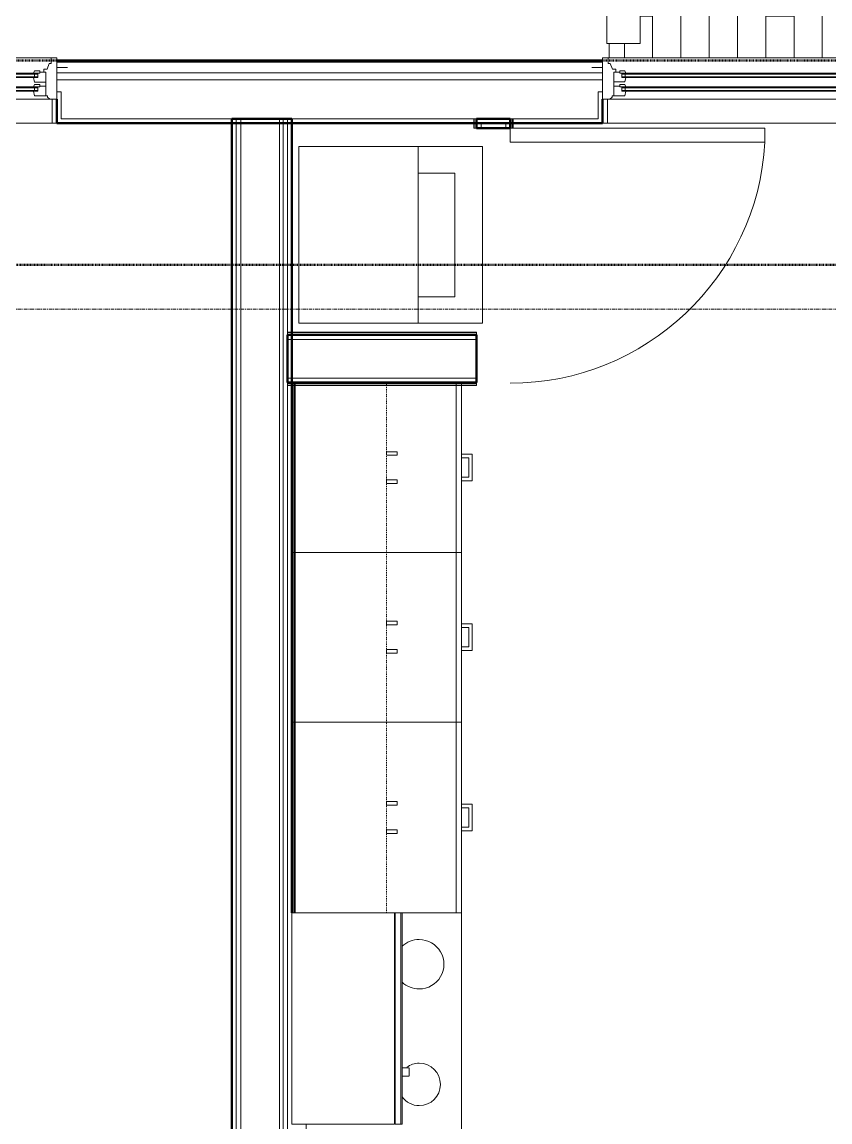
# Model space of a CAD drawing. Header units: inches. Extents: x -4235 to -464, y 9767 to 12344.
# Drawn here: x -2950.2 to -2836, y 10701.2 to 10856.8 of the extents above; entities that cross this region are included whole.
import ezdxf

# ---------------------------------------------------------------- set-up
doc = ezdxf.new("R2010")
doc.units = ezdxf.units.IN
doc.header["$MEASUREMENT"] = 0
for name, pattern in [('Dash', [0.25, 0.125, -0.125]), ('Dash 1_16_', [0.125, 0.0625, -0.0625]), ('Grid Line 1_2_', [0.875, 0.5, -0.125, 0.125, -0.125])]:
    doc.linetypes.add(name, pattern=pattern)
for name, color, linetype, lineweight in [('0-1', 7, 'Continuous', 5), ('0-2', 254, 'Continuous', 9), ('A-DOOR-1', 7, 'Continuous', 9), ('A-DOOR-2', 130, 'Continuous', 20), ('A-FLOR-4', 192, 'Continuous', 9), ('A-FLOR-HRAL', 11, 'Continuous', 9), ('A-FLOR-PATT-1', 9, 'Continuous', 9), ('A-GLAZ-1', 151, 'Continuous', 9), ('A-GLAZ-2', 151, 'Continuous', 20), ('A-WALL', 113, 'Continuous', 13), ('A-WALL-1', 250, 'Continuous', 50), ('A-WALL-2', 50, 'Continuous', 13), ('A-WALL-3', 10, 'Continuous', 9), ('A-WALL-4', 254, 'Continuous', 9), ('A-WALL-5', 7, 'Continuous', 9), ('A-WALL-6', 113, 'Continuous', 9), ('A-WALL-7', 113, 'Continuous', 50), ('C-PROP-LINE-1', 91, 'Dash 1_16_', 50), ('I-WALL-1', 250, 'Continuous', 50), ('I-WALL-2', 10, 'Continuous', 9), ('I-WALL-3', 254, 'Continuous', 9), ('P-SANR-FIXT-1', 7, 'Continuous', 9), ('Q-CASE-1', 10, 'Continuous', 9), ('Q-CASE-2', 254, 'Continuous', 9), ('Q-CASE-3', 7, 'Continuous', 9), ('Q-CASE-4', 7, 'Dash', 9), ('Q-SPCQ-1', 7, 'Continuous', 9), ('S-GRID-1', 1, 'Grid Line 1_2_', 9)]:
    doc.layers.add(name, color=color, linetype=linetype, lineweight=lineweight)

# ---------------------------------------------------------------- blocks, each defined once
blk = doc.blocks.new('Range - 24_ x 30_-V27-BACKGROUND - 2ND FLOOR')
at = {"layer": 'Q-SPCQ-1'}
blk.add_line((29.12, -22), (30, -22), dxfattribs=at)
for centre, radius, start, end in [((6.5, -6), 3.5, 360, 180), ((23.5, -6), 3, 0, 180), ((6.5, -6), 3.5, 180, 223.5728), ((6.5, -6), 3.5, 316.3809, 0), ((23.5, -6), 3, 180, 216.0867), ((23.5, -6), 3, 306.1227, 0), ((6.5, -6), 3.5, 261.0228, 278.9772)]:
    blk.add_arc(centre, radius, start, end, dxfattribs=at)
blk = doc.blocks.new('Basic Wall _ INT - W4BØF - _5_8 GYP - 2X4 WOOD_BATT_ - 5_8 GYP_ - ___-2689020-BACKGROUND - 2ND FLOOR')
at = {"layer": 'A-WALL-3'}
for p, q in [((-2881.17, 10843.13), (-2881.2, 10843.13)), ((-2881.2, 10842.51), (-2881.2, 10843.13)), ((-2881.08, 10843.13), (-2881.07, 10843.13)), ((-2881, 10843.13), (-2881.06, 10843.13)), ((-2880.85, 10843.13), (-2880.99, 10843.13)), ((-2880.78, 10843.13), (-2880.85, 10843.13)), ((-2880.85, 10843.13), (-2880.85, 10842.51)), ((-2881.07, 10841.8), (-2881.08, 10841.8))]:
    blk.add_line(p, q, dxfattribs=at)
at = {"layer": 'A-WALL-4'}
for p, q in [((-2881.2, 10843.13), (-2881.15, 10843.13)), ((-2881.15, 10843.13), (-2881.08, 10843.13)), ((-2881.08, 10843.13), (-2881.08, 10843.13)), ((-2881.07, 10842.51), (-2881.07, 10843.13)), ((-2881.07, 10843.13), (-2880.99, 10843.13)), ((-2880.99, 10843.13), (-2880.78, 10843.13)), ((-2880.78, 10843.13), (-2880.78, 10842.51)), ((-2881.2, 10841.8), (-2881.2, 10842.51)), ((-2881.2, 10841.8), (-2881.17, 10841.8)), ((-2881.06, 10841.8), (-2881, 10841.8)), ((-2880.99, 10841.8), (-2880.85, 10841.8)), ((-2880.85, 10842.51), (-2880.85, 10841.8)), ((-2880.85, 10841.8), (-2880.78, 10841.8))]:
    blk.add_line(p, q, dxfattribs=at)
at = {"layer": 'A-WALL-5'}
for p, q in [((-2881.15, 10841.8), (-2881.2, 10841.8)), ((-2881.08, 10841.8), (-2881.15, 10841.8)), ((-2881.07, 10841.8), (-2881.07, 10842.51)), ((-2880.78, 10841.8), (-2881.07, 10841.8)), ((-2880.78, 10842.51), (-2880.78, 10841.8))]:
    blk.add_line(p, q, dxfattribs=at)
blk = doc.blocks.new('Basic Wall _ INT - W4BØF - _5_8 GYP - 2X4 WOOD_BATT_ - 5_8 GYP_ - ___-2689019-BACKGROUND - 2ND FLOOR')
at = {"layer": 'A-WALL-3'}
for p, q in [((-2886.3, 10843.13), (-2886.36, 10843.13)), ((-2886.15, 10843.13), (-2886.3, 10843.13)), ((-2886.3, 10843.13), (-2886.3, 10842.51)), ((-2886.09, 10843.13), (-2886.15, 10843.13)), ((-2886.07, 10843.13), (-2886.07, 10843.13)), ((-2885.95, 10843.13), (-2885.97, 10843.13)), ((-2885.95, 10842.51), (-2885.95, 10843.13))]:
    blk.add_line(p, q, dxfattribs=at)
at = {"layer": 'A-WALL-4'}
for p, q in [((-2886.36, 10843.13), (-2886.07, 10843.13)), ((-2886.36, 10843.13), (-2886.36, 10842.51)), ((-2886.07, 10843.13), (-2886.07, 10842.51)), ((-2886.07, 10843.13), (-2886.01, 10843.13)), ((-2886.01, 10843.13), (-2885.99, 10843.13)), ((-2885.99, 10843.13), (-2885.95, 10843.13)), ((-2886.36, 10841.8), (-2886.3, 10841.8)), ((-2886.3, 10842.5), (-2886.3, 10841.8)), ((-2886.3, 10841.8), (-2886.15, 10841.8)), ((-2886.15, 10841.8), (-2886.09, 10841.8)), ((-2886.07, 10841.8), (-2886.07, 10841.8)), ((-2885.97, 10841.8), (-2885.95, 10841.8)), ((-2885.95, 10841.8), (-2885.95, 10842.51))]:
    blk.add_line(p, q, dxfattribs=at)
at = {"layer": 'A-WALL-5'}
for p, q in [((-2886.36, 10842.51), (-2886.36, 10841.8)), ((-2886.07, 10841.8), (-2886.36, 10841.8)), ((-2886.07, 10842.51), (-2886.07, 10841.8)), ((-2885.99, 10841.8), (-2886.07, 10841.8)), ((-2885.95, 10841.8), (-2885.99, 10841.8))]:
    blk.add_line(p, q, dxfattribs=at)
blk = doc.blocks.new('Basic Wall _ INT - W6BØF - _5_8 GYP - 2X6 WOOD_BATT_ - 5_8 GYP_ - ___-2696053-BACKGROUND - 2ND FLOOR')
at = {"layer": 'A-WALL-3'}
for p, q in [((-2912.7, 10812.67), (-2912.7, 10812.96)), ((-2912.7, 10812.96), (-2912.7, 10812.9)), ((-2912.7, 10812.9), (-2912.7, 10812.75)), ((-2912.07, 10812.9), (-2912.7, 10812.9)), ((-2912.7, 10812.75), (-2912.7, 10812.69)), ((-2912.7, 10812.59), (-2912.7, 10812.67)), ((-2912.7, 10812.55), (-2912.7, 10812.59)), ((-2912.7, 10812.57), (-2912.7, 10812.55)), ((-2912.7, 10812.55), (-2912.07, 10812.55))]:
    blk.add_line(p, q, dxfattribs=at)
at = {"layer": 'A-WALL-4'}
for p, q in [((-2912.07, 10812.96), (-2912.7, 10812.96)), ((-2912.07, 10812.67), (-2912.7, 10812.67)), ((-2885.95, 10812.9), (-2912.07, 10812.9)), ((-2912.07, 10812.55), (-2885.95, 10812.55)), ((-2885.95, 10812.9), (-2885.95, 10812.96)), ((-2885.95, 10812.75), (-2885.95, 10812.9)), ((-2885.95, 10812.69), (-2885.95, 10812.75)), ((-2885.95, 10812.55), (-2885.95, 10812.57))]:
    blk.add_line(p, q, dxfattribs=at)
at = {"layer": 'A-WALL-5'}
for p, q in [((-2885.95, 10812.96), (-2912.07, 10812.96)), ((-2885.95, 10812.67), (-2912.07, 10812.67)), ((-2885.95, 10812.96), (-2885.95, 10812.67)), ((-2885.95, 10812.67), (-2885.95, 10812.59)), ((-2885.95, 10812.59), (-2885.95, 10812.55))]:
    blk.add_line(p, q, dxfattribs=at)
blk = doc.blocks.new('Basic Wall _ INT - W6BØF - _5_8 GYP - 2X6 WOOD_BATT_ - 5_8 GYP_ - ___-2696054-BACKGROUND - 2ND FLOOR')
at = {"layer": 'A-WALL-3'}
for p, q in [((-2912.7, 10805.8), (-2912.7, 10805.77)), ((-2912.7, 10805.76), (-2912.7, 10805.8)), ((-2912.7, 10805.8), (-2912.07, 10805.8)), ((-2912.7, 10805.67), (-2912.7, 10805.76)), ((-2912.07, 10805.8), (-2911.7, 10805.8)), ((-2911.67, 10805.8), (-2888.07, 10805.8)), ((-2912.7, 10805.38), (-2912.7, 10805.67)), ((-2912.7, 10805.66), (-2912.7, 10805.6)), ((-2912.7, 10805.59), (-2912.7, 10805.45)), ((-2912.7, 10805.45), (-2912.7, 10805.38)), ((-2912.07, 10805.45), (-2912.7, 10805.45)), ((-2911.7, 10805.45), (-2912.07, 10805.45)), ((-2911.7, 10805.38), (-2912.07, 10805.38)), ((-2912.05, 10805.67), (-2911.7, 10805.67)), ((-2888.07, 10805.45), (-2911.67, 10805.45))]:
    blk.add_line(p, q, dxfattribs=at)
at = {"layer": 'A-WALL-4'}
for p, q in [((-2888.07, 10805.8), (-2885.95, 10805.8)), ((-2885.95, 10805.77), (-2885.95, 10805.8)), ((-2912.7, 10805.67), (-2912.07, 10805.67)), ((-2912.07, 10805.38), (-2912.7, 10805.38)), ((-2911.67, 10805.67), (-2888.07, 10805.67)), ((-2888.07, 10805.38), (-2911.67, 10805.38)), ((-2885.95, 10805.45), (-2888.07, 10805.45)), ((-2885.95, 10805.6), (-2885.95, 10805.66)), ((-2885.95, 10805.45), (-2885.95, 10805.59)), ((-2885.95, 10805.38), (-2885.95, 10805.45))]:
    blk.add_line(p, q, dxfattribs=at)
at = {"layer": 'A-WALL-5'}
for p, q in [((-2885.95, 10805.8), (-2885.95, 10805.76)), ((-2885.95, 10805.76), (-2885.95, 10805.67)), ((-2888.07, 10805.67), (-2885.95, 10805.67)), ((-2885.95, 10805.38), (-2888.07, 10805.38)), ((-2885.95, 10805.67), (-2885.95, 10805.38))]:
    blk.add_line(p, q, dxfattribs=at)
blk = doc.blocks.new('SWING - SINGLE - FLUSH - 36_ x 80_ - OFFSET PIVOT DOOR AT MAGIC PAK AND WASHER_DRYER-3199415-BACKGROUND - 2ND FLOOR')
at = {"layer": 'A-DOOR-1'}
blk.add_arc((18, -2.38), 36.07, 180, 266.8211, dxfattribs=at)
at = {"layer": 'A-DOOR-2'}
for p, q in [((16, -2.38), (16, -38.39)), ((18, -2.38), (16, -2.38)), ((18, -2.38), (18, -38.39)), ((18, -38.39), (16, -38.39))]:
    blk.add_line(p, q, dxfattribs=at)
blk = doc.blocks.new('Stacked Washer and Dryer - 26_x25_ - Private-1372850-BACKGROUND - 2ND FLOOR')
at = {"layer": 'P-SANR-FIXT-1'}
for p, q in [((0, 12.5), (26, 12.5)), ((0, 12.5), (0, -12.5)), ((16.90625, -12.5), (16.90625, 12.5)), ((26, 12.5), (26, -12.5)), ((22.09375, 8.75), (16.90625, 8.75)), ((22.09375, -8.75), (22.09375, 8.75)), ((16.90625, -8.75), (22.09375, -8.75)), ((26, -12.5), (0, -12.5))]:
    blk.add_line(p, q, dxfattribs=at)
blk = doc.blocks.new('30quot_MicrowaveVent_11166 - 70cm miele oven-2804781-BACKGROUND - 2ND FLOOR')
at = {"layer": 'Q-CASE-3'}
for p, q in [((15.68, 15.6), (-14.2, 15.6)), ((-14.2, 15.39), (-14.2, 15.6)), ((8.88, 16.6), (7.69, 16.6)), ((7.69, 15.63), (7.69, 16.55)), ((8.88, 16.55), (8.88, 15.63)), ((15.68, 15.6), (15.68, 15.39)), ((-14.2, 14.61), (-14.2, 15.39)), ((15.68, 15.39), (-14.2, 15.39)), ((15.68, 14.61), (-14.2, 14.61)), ((-14.2, 0), (-14.2, 14.49)), ((-14.2, 14.49), (15.68, 14.49)), ((15.68, 15.39), (15.68, 14.61)), ((15.68, 14.49), (15.68, 0)), ((-14.2, 0), (15.68, 0))]:
    blk.add_line(p, q, dxfattribs=at)
blk = doc.blocks.new('Base Cabinet 3 Drawer 230 - Base Cabinet 3 Drawer 230 27_-V29-BACKGROUND - 2ND FLOOR')
at = {"layer": 'Q-CASE-1'}
for p, q in [((-0.64, 24), (-1.14, 24)), ((-0.64, 24), (-1.14, 24)), ((2.11, 24), (2.61, 24)), ((2.11, 24), (2.61, 24)), ((-12.76, 0.38), (-12.76, 0)), ((-12.76, 0), (14.24, 0))]:
    blk.add_line(p, q, dxfattribs=at)
at = {"layer": 'Q-CASE-2'}
for p, q in [((-12.76, 24), (14.24, 24)), ((-12.76, 23.25), (-12.76, 24)), ((-0.64, 24), (-1.14, 24)), ((2.11, 24), (2.61, 24)), ((14.24, 24), (14.24, 23.25)), ((14.24, 23.25), (-12.76, 23.25)), ((-12.76, 23.25), (-12.76, 0.41)), ((14.24, 15.6), (14.24, 23.25)), ((14.24, 14.49), (14.24, 14.61))]:
    blk.add_line(p, q, dxfattribs=at)
at = {"layer": 'Q-CASE-3'}
for p, q in [((2.61, 25.5), (-1.14, 25.5)), ((-1.14, 25.5), (-1.14, 24)), ((-0.64, 24), (-0.64, 25)), ((-0.64, 25), (2.11, 25)), ((2.11, 25), (2.11, 24)), ((2.61, 24), (2.61, 25.5))]:
    blk.add_line(p, q, dxfattribs=at)
blk = doc.blocks.new('Base Cabinet 3 Drawer 230 - Base Cabinet 3 Drawer 230 24_-V30-BACKGROUND - 2ND FLOOR')
at = {"layer": 'Q-CASE-1'}
for p, q in [((-0.64, 24), (-1.14, 24)), ((-0.64, 24), (-1.14, 24)), ((2.11, 24), (2.61, 24)), ((2.11, 24), (2.61, 24)), ((-11.26, 0.38), (-11.26, 0)), ((12.74, 0), (12.74, 0.38)), ((-11.26, 0), (12.74, 0))]:
    blk.add_line(p, q, dxfattribs=at)
at = {"layer": 'Q-CASE-2'}
for p, q in [((-11.26, 24), (12.74, 24)), ((-11.26, 23.25), (-11.26, 24)), ((-0.64, 24), (-1.14, 24)), ((2.11, 24), (2.61, 24)), ((12.74, 24), (12.74, 23.25)), ((12.74, 23.25), (-11.26, 23.25)), ((-11.26, 23.25), (-11.26, 0.41)), ((12.74, 0.41), (12.74, 23.25))]:
    blk.add_line(p, q, dxfattribs=at)
at = {"layer": 'Q-CASE-3'}
for p, q in [((2.61, 25.5), (-1.14, 25.5)), ((-1.14, 25.5), (-1.14, 24)), ((-0.64, 24), (-0.64, 25)), ((-0.64, 25), (2.11, 25)), ((2.11, 25), (2.11, 24)), ((2.61, 24), (2.61, 25.5))]:
    blk.add_line(p, q, dxfattribs=at)
blk = doc.blocks.new('Base Cabinet 3 Drawer 230 - Base Cabinet 3 Drawer 230 24_-V33-BACKGROUND - 2ND FLOOR')
at = {"layer": 'Q-CASE-1'}
for p, q in [((-11.26, -0.38), (-11.26, 0)), ((-11.26, 0), (12.74, 0)), ((12.74, 0), (12.74, -0.38)), ((12.74, -0.41), (12.74, -23.25)), ((12.74, -24), (12.74, -23.25)), ((-1.14, -24), (-0.64, -24)), ((-1.14, -24), (-0.64, -24)), ((2.61, -24), (2.11, -24)), ((2.61, -24), (2.11, -24))]:
    blk.add_line(p, q, dxfattribs=at)
at = {"layer": 'Q-CASE-2'}
for p, q in [((-11.26, -23.25), (-11.26, -0.41)), ((-11.26, -23.25), (-11.26, -24)), ((12.74, -23.25), (-11.26, -23.25)), ((-11.26, -24), (12.74, -24)), ((-1.14, -24), (-0.64, -24)), ((2.61, -24), (2.11, -24))]:
    blk.add_line(p, q, dxfattribs=at)
at = {"layer": 'Q-CASE-3'}
for p, q in [((-1.14, -24), (-1.14, -25.5)), ((-0.64, -25), (-0.64, -24)), ((2.11, -24), (2.11, -25)), ((2.61, -25.5), (2.61, -24)), ((-1.14, -25.5), (2.61, -25.5)), ((2.11, -25), (-0.64, -25))]:
    blk.add_line(p, q, dxfattribs=at)
blk = doc.blocks.new('300 Series Wall Hung Cabinet_302 - 27_ X 24_-2768166-BACKGROUND - 2ND FLOOR')
at = {"layer": 'Q-CASE-3'}
for p, q in [((-2.25, -13.19), (-1.76, -13.19)), ((-2.25, -13.19), (-2.25, -14.69)), ((-1.76, -14.69), (-1.76, -13.19)), ((1.75, -13.19), (2.24, -13.19)), ((1.75, -13.19), (1.75, -14.69)), ((2.24, -14.69), (2.24, -13.19)), ((-2.25, -14.69), (-1.76, -14.69)), ((1.75, -14.69), (2.24, -14.69))]:
    blk.add_line(p, q, dxfattribs=at)
at = {"layer": 'Q-CASE-4'}
for p, q in [((13.5, -0.19), (-13.5, -0.19)), ((-13.5, -0.19), (-13.5, -13.19)), ((13.5, -13.19), (13.5, -0.19)), ((-13.5, -13.19), (13.5, -13.19))]:
    blk.add_line(p, q, dxfattribs=at)
blk = doc.blocks.new('300 Series Wall Hung Cabinet_302 - 24_ X 24_-2590484-BACKGROUND - 2ND FLOOR')
at = {"layer": 'Q-CASE-3'}
for p, q in [((-1.76, 14.69), (-2.25, 14.69)), ((-2.25, 14.69), (-2.25, 13.19)), ((-1.76, 13.19), (-1.76, 14.69)), ((2.24, 14.69), (1.75, 14.69)), ((1.75, 14.69), (1.75, 13.19)), ((2.24, 13.19), (2.24, 14.69)), ((-1.76, 13.19), (-2.25, 13.19)), ((2.24, 13.19), (1.75, 13.19))]:
    blk.add_line(p, q, dxfattribs=at)
at = {"layer": 'Q-CASE-4'}
for p, q in [((-12, 0.19), (-12, 13.19)), ((-12, 13.19), (12, 13.19)), ((12, 13.19), (12, 0.19)), ((12, 0.19), (-12, 0.19))]:
    blk.add_line(p, q, dxfattribs=at)
blk = doc.blocks.new('300 Series Wall Hung Cabinet_302 - 24_ X 24_-2588623-BACKGROUND - 2ND FLOOR')
at = {"layer": 'Q-CASE-3'}
for p, q in [((-2.25, -13.19), (-1.76, -13.19)), ((-2.25, -13.19), (-2.25, -14.69)), ((-1.76, -14.69), (-1.76, -13.19)), ((1.75, -13.19), (2.24, -13.19)), ((1.75, -13.19), (1.75, -14.69)), ((2.24, -14.69), (2.24, -13.19)), ((-2.25, -14.69), (-1.76, -14.69)), ((1.75, -14.69), (2.24, -14.69))]:
    blk.add_line(p, q, dxfattribs=at)
at = {"layer": 'Q-CASE-4'}
for p, q in [((12, -0.19), (-12, -0.19)), ((-12, -0.19), (-12, -13.19)), ((12, -13.19), (12, -0.19)), ((-12, -13.19), (12, -13.19))]:
    blk.add_line(p, q, dxfattribs=at)
blk = doc.blocks.new('CTR - 1st Phase - Unit Layouts_rvt-1-BACKGROUND - 2ND FLOOR')
at = {"layer": 'A-WALL-1'}
for p, q in [((-2885.95, 10843.13), (-2885.95, 10841.8)), ((-2885.32, 10843.13), (-2885.95, 10843.13)), ((-2881.82, 10843.13), (-2885.32, 10843.13)), ((-2881.2, 10843.13), (-2881.82, 10843.13)), ((-2881.2, 10841.8), (-2881.2, 10843.13)), ((-2885.95, 10841.8), (-2881.2, 10841.8)), ((-2885.95, 10812.55), (-2912.7, 10812.55)), ((-2912.7, 10812.55), (-2912.7, 10805.8)), ((-2885.95, 10805.8), (-2885.95, 10812.55)), ((-2912.7, 10805.8), (-2885.95, 10805.8)), ((-2911.7, 10805.8), (-2912.07, 10805.8)), ((-2912.07, 10805.8), (-2912.07, 10730.8)), ((-2911.7, 10730.8), (-2911.7, 10805.8))]:
    blk.add_line(p, q, dxfattribs=at)
at = {"layer": 'A-WALL-2'}
for p, q in [((-2885.32, 10841.8), (-2885.32, 10842.51)), ((-2881.82, 10842.51), (-2885.32, 10842.51)), ((-2881.82, 10841.8), (-2881.82, 10842.51)), ((-2912.7, 10811.92), (-2885.95, 10811.92)), ((-2912.7, 10806.42), (-2885.95, 10806.42))]:
    blk.add_line(p, q, dxfattribs=at)
at = {"layer": 'A-WALL-3'}
for p, q in [((-2885.95, 10843.13), (-2885.95, 10842.51)), ((-2885.95, 10843.13), (-2881.2, 10843.13)), ((-2881.2, 10842.51), (-2881.2, 10843.13)), ((-2885.95, 10842.51), (-2885.95, 10841.8)), ((-2881.2, 10841.8), (-2881.2, 10842.51)), ((-2912.07, 10812.55), (-2912.7, 10812.55)), ((-2912.7, 10805.8), (-2912.7, 10812.55)), ((-2885.95, 10812.55), (-2912.07, 10812.55)), ((-2912.7, 10805.8), (-2912.07, 10805.8)), ((-2912.07, 10805.8), (-2911.7, 10805.8)), ((-2912.07, 10805.8), (-2911.7, 10805.8)), ((-2912.07, 10805.8), (-2912.07, 10730.8)), ((-2911.67, 10805.8), (-2888.07, 10805.8)), ((-2888.07, 10805.8), (-2885.95, 10805.8))]:
    blk.add_line(p, q, dxfattribs=at)
at = {"layer": 'A-WALL-4'}
for p, q in [((-2881.2, 10841.8), (-2885.95, 10841.8)), ((-2885.95, 10812.55), (-2885.95, 10805.8)), ((-2911.7, 10730.8), (-2911.7, 10805.8))]:
    blk.add_line(p, q, dxfattribs=at)
at = {"layer": 'A-WALL-6'}
for p, q in [((-2912.07, 10805.8), (-2912.07, 10730.8)), ((-2911.7, 10805.8), (-2912.07, 10805.8)), ((-2912.07, 10730.8), (-2912.07, 10805.8)), ((-2912.07, 10805.8), (-2911.7, 10805.8)), ((-2888.07, 10805.8), (-2911.67, 10805.8)), ((-2911.67, 10805.8), (-2888.07, 10805.8)), ((-2888.07, 10675.54), (-2888.07, 10805.8)), ((-2888.07, 10805.8), (-2888.07, 10675.54))]:
    blk.add_line(p, q, dxfattribs=at)
at = {"layer": '0-2'}
for name, p in [('Basic Wall _ INT - W4BØF - _5_8 GYP - 2X4 WOOD_BATT_ - 5_8 GYP_ - ___-2689019-BACKGROUND - 2ND FLOOR', (0, 0)), ('Basic Wall _ INT - W4BØF - _5_8 GYP - 2X4 WOOD_BATT_ - 5_8 GYP_ - ___-2689020-BACKGROUND - 2ND FLOOR', (0, 0)), ('Stacked Washer and Dryer - 26_x25_ - Private-1372850-BACKGROUND - 2ND FLOOR', (-2911.11, 10826.7)), ('Basic Wall _ INT - W6BØF - _5_8 GYP - 2X6 WOOD_BATT_ - 5_8 GYP_ - ___-2696053-BACKGROUND - 2ND FLOOR', (0, 0)), ('Basic Wall _ INT - W6BØF - _5_8 GYP - 2X6 WOOD_BATT_ - 5_8 GYP_ - ___-2696054-BACKGROUND - 2ND FLOOR', (0, 0))]:
    blk.add_blockref(name, p, dxfattribs=at)
for name, p, rotation in [('SWING - SINGLE - FLUSH - 36_ x 80_ - OFFSET PIVOT DOOR AT MAGIC PAK AND WASHER_DRYER-3199415-BACKGROUND - 2ND FLOOR', (-2883.57, 10823.8), 90.00000000000743), ('Base Cabinet 3 Drawer 230 - Base Cabinet 3 Drawer 230 24_-V33-BACKGROUND - 2ND FLOOR', (-2912.07, 10793.06), 89.99999999991587), ('300 Series Wall Hung Cabinet_302 - 24_ X 24_-2588623-BACKGROUND - 2ND FLOOR', (-2911.89, 10793.8), 89.99999999996126), ('Base Cabinet 3 Drawer 230 - Base Cabinet 3 Drawer 230 24_-V30-BACKGROUND - 2ND FLOOR', (-2912.07, 10770.54), 270.0000000000055), ('300 Series Wall Hung Cabinet_302 - 24_ X 24_-2590484-BACKGROUND - 2ND FLOOR', (-2911.89, 10769.8), 269.9999999999612), ('Base Cabinet 3 Drawer 230 - Base Cabinet 3 Drawer 230 27_-V29-BACKGROUND - 2ND FLOOR', (-2912.07, 10745.04), 270.0000000000055), ('300 Series Wall Hung Cabinet_302 - 27_ X 24_-2768166-BACKGROUND - 2ND FLOOR', (-2911.89, 10744.3), 89.99999999996126), ('30quot_MicrowaveVent_11166 - 70cm miele oven-2804781-BACKGROUND - 2ND FLOOR', (-2912.07, 10716.59), 269.99999999996), ('Range - 24_ x 30_-V27-BACKGROUND - 2ND FLOOR', (-2888.07, 10730.04), 270.0000000000228)]:
    blk.add_blockref(name, p, dxfattribs=dict(at, rotation=rotation))
blk = doc.blocks.new('CTR - 1st Phase - Common Walls_rvt-1-BACKGROUND - 2ND FLOOR')
at = {"layer": 'A-WALL-2'}
for p, q in [((-2919.95, 10843.14), (-2919.95, 10458.16)), ((-2919.32, 10843.14), (-2919.32, 10458.16)), ((-2913.82, 10843.14), (-2913.82, 10458.16)), ((-2913.32, 10843.14), (-2913.32, 10458.16)), ((-2912.7, 10843.14), (-2912.7, 10458.16))]:
    blk.add_line(p, q, dxfattribs=at)
at = {"layer": 'I-WALL-1'}
for p, q in [((-2912.07, 10843.14), (-2920.57, 10843.14)), ((-2920.57, 10843.14), (-2920.57, 10525.42)), ((-2912.07, 10730.8), (-2912.07, 10843.14))]:
    blk.add_line(p, q, dxfattribs=at)
at = {"layer": 'I-WALL-2'}
for p, q in [((-2920.57, 10843.14), (-2912.07, 10843.14)), ((-2920.57, 10843.14), (-2920.57, 10842.51)), ((-2912.07, 10842.51), (-2912.07, 10843.14)), ((-2912.07, 10812.84), (-2912.07, 10812.96)), ((-2912.07, 10812.75), (-2912.07, 10812.84)), ((-2912.07, 10812.69), (-2912.07, 10812.75)), ((-2912.07, 10805.8), (-2912.07, 10812.55)), ((-2912.07, 10805.6), (-2912.07, 10805.65)), ((-2912.07, 10805.5), (-2912.07, 10805.59)), ((-2912.07, 10805.38), (-2912.07, 10805.5)), ((-2912.07, 10730.8), (-2912.07, 10805.38))]:
    blk.add_line(p, q, dxfattribs=at)
at = {"layer": 'I-WALL-3'}
for p, q in [((-2920.57, 10842.51), (-2920.57, 10593.66)), ((-2912.07, 10812.96), (-2912.07, 10842.51))]:
    blk.add_line(p, q, dxfattribs=at)
blk = doc.blocks.new('Window-Double_Hung-Andersen-400_Series-Tilt_Wash - DOUBLE HUNG - REVERSE COTTAGE - 2ND FLOOR-2888385-BACKGROUND - 2ND FLOOR')
at = {"layer": 'A-GLAZ-1'}
for p, q in [((-16.29, 2.5), (-15.7, 2.5)), ((-16.29, 2.12), (-15.7, 2.12)), ((-15.82, 2.5), (-15.82, 2.12)), ((-15.7, 2.62), (15.7, 2.62)), ((-15.7, 2.5), (15.7, 2.5)), ((-15.7, 2.12), (15.7, 2.12)), ((-15.7, 2), (15.7, 2)), ((16.29, 2.5), (15.7, 2.5)), ((16.29, 2.12), (15.7, 2.12)), ((15.82, 2.5), (15.82, 2.12)), ((-16.29, 0.56), (-15.7, 0.56)), ((-16.29, 0.19), (-15.7, 0.19)), ((-15.82, 0.56), (-15.82, 0.19)), ((-15.7, 0.69), (15.7, 0.69)), ((-15.7, 0.56), (15.7, 0.56)), ((-15.7, 0.19), (15.7, 0.19)), ((-15.7, 0.06), (15.7, 0.06)), ((16.29, 0.56), (15.7, 0.56)), ((16.29, 0.19), (15.7, 0.19)), ((15.82, 0.56), (15.82, 0.19)), ((18.95, -1.06), (-18.95, -1.06)), ((-18.95, -1.06), (-18.95, -4.44)), ((-18.32, -1.06), (-18.32, -4.44)), ((18.32, -1.06), (18.32, -4.44)), ((18.95, -4.44), (18.95, -1.06)), ((-19.01, -3.94), (-19.01, -2.44)), ((-19.01, -2.44), (-18.95, -2.44)), ((18.95, -2.44), (19.01, -2.44)), ((19.01, -2.44), (19.01, -3.94)), ((-18.95, -3.94), (-19.01, -3.94)), ((-18.95, -4.44), (18.95, -4.44)), ((19.01, -3.94), (18.95, -3.94))]:
    blk.add_line(p, q, dxfattribs=at)
at = {"layer": 'A-GLAZ-2'}
for p, q in [((19.01, 4.81), (-19.01, 4.81)), ((-19.01, 4.81), (-19.01, -1.06)), ((-18.2, 4.81), (-18.2, 4)), ((18.2, 4.81), (18.2, 4)), ((19.01, -1.06), (19.01, 4.81)), ((-19.01, 3.44), (-20.51, 3.44)), ((-18.2, 4), (-17.92, 4)), ((-17.92, 4), (-17.61, 3.19)), ((-17.61, 3.19), (-17.14, 3.19)), ((-17.14, 3.19), (-17.14, 2.75)), ((17.14, 3.19), (17.14, 2.75)), ((17.61, 3.19), (17.14, 3.19)), ((17.92, 4), (17.61, 3.19)), ((18.2, 4), (17.92, 4)), ((19.01, 3.44), (20.51, 3.44)), ((-17.42, 2.75), (-16.57, 2.75)), ((-17.42, 2.75), (-17.42, -0.56)), ((-15.86, 2.97), (-16.57, 2.97)), ((-16.57, 2.62), (-16.57, 2.97)), ((-15.7, 2.62), (-16.57, 2.62)), ((-16.29, 2.62), (-16.29, 2)), ((-15.7, 2), (-16.29, 2)), ((-15.86, 2.97), (-15.7, 2.62)), ((-15.86, 1.37), (-15.7, 2)), ((15.86, 2.97), (15.7, 2.62)), ((15.7, 2.62), (16.57, 2.62)), ((15.7, 2), (16.29, 2)), ((15.86, 1.37), (15.7, 2)), ((15.86, 2.97), (16.57, 2.97)), ((16.29, 2.62), (16.29, 2)), ((16.57, 2.62), (16.57, 2.97)), ((17.42, 2.75), (16.57, 2.75)), ((17.42, 2.75), (17.42, -0.56)), ((-17.42, 1.37), (-15.86, 1.37)), ((-17.42, 0.81), (-16.57, 0.81)), ((-15.86, 1.03), (-16.57, 1.03)), ((-16.57, 0.69), (-16.57, 1.03)), ((-15.7, 0.69), (-16.57, 0.69)), ((-16.29, 0.69), (-16.29, 0.06)), ((-15.7, 0.06), (-16.29, 0.06)), ((-15.86, 1.03), (-15.7, 0.69)), ((-15.86, -0.56), (-15.7, 0.06)), ((15.86, 1.03), (15.7, 0.69)), ((15.7, 0.69), (16.57, 0.69)), ((15.7, 0.06), (16.29, 0.06)), ((15.86, -0.56), (15.7, 0.06)), ((17.42, 1.37), (15.86, 1.37)), ((15.86, 1.03), (16.57, 1.03)), ((16.29, 0.69), (16.29, 0.06)), ((16.57, 0.69), (16.57, 1.03)), ((17.42, 0.81), (16.57, 0.81)), ((-19.01, -1.06), (19.01, -1.06)), ((-17.67, -0.78), (-18, -1.06)), ((-17.67, -0.78), (-17.67, -0.56)), ((-17.67, -0.56), (-15.86, -0.56)), ((17.67, -0.56), (15.86, -0.56)), ((17.67, -0.78), (17.67, -0.56)), ((17.67, -0.78), (18, -1.06))]:
    blk.add_line(p, q, dxfattribs=at)
blk = doc.blocks.new('Window-Double_Hung-Andersen-400_Series-Tilt_Wash - DOUBLE HUNG - REVERSE COTTAGE - 2ND FLOOR-2888466-BACKGROUND - 2ND FLOOR')
at = {"layer": 'A-GLAZ-1'}
for p, q in [((-19.01, 2.44), (-19.01, 3.94)), ((-19.01, 3.94), (-18.95, 3.94)), ((-18.95, 4.44), (18.95, 4.44)), ((-18.95, 1.06), (-18.95, 4.44)), ((-18.32, 1.06), (-18.32, 4.44)), ((18.32, 1.06), (18.32, 4.44)), ((18.95, 4.44), (18.95, 1.06)), ((18.95, 3.94), (19.01, 3.94)), ((19.01, 3.94), (19.01, 2.44)), ((-18.95, 2.44), (-19.01, 2.44)), ((19.01, 2.44), (18.95, 2.44)), ((18.95, 1.06), (-18.95, 1.06)), ((-16.29, -0.19), (-15.7, -0.19)), ((-16.29, -0.56), (-15.7, -0.56)), ((-15.82, -0.56), (-15.82, -0.19)), ((-15.7, -0.06), (15.7, -0.06)), ((-15.7, -0.19), (15.7, -0.19)), ((-15.7, -0.56), (15.7, -0.56)), ((-15.7, -0.69), (15.7, -0.69)), ((16.29, -0.19), (15.7, -0.19)), ((16.29, -0.56), (15.7, -0.56)), ((15.82, -0.56), (15.82, -0.19)), ((-16.29, -2.13), (-15.7, -2.13)), ((-16.29, -2.5), (-15.7, -2.5)), ((-15.82, -2.5), (-15.82, -2.13)), ((-15.7, -2), (15.7, -2)), ((-15.7, -2.13), (15.7, -2.13)), ((-15.7, -2.5), (15.7, -2.5)), ((-15.7, -2.63), (15.7, -2.63)), ((16.29, -2.13), (15.7, -2.13)), ((16.29, -2.5), (15.7, -2.5)), ((15.82, -2.5), (15.82, -2.13))]:
    blk.add_line(p, q, dxfattribs=at)
at = {"layer": 'A-GLAZ-2'}
for p, q in [((-19.01, 1.06), (19.01, 1.06)), ((-19.01, -4.81), (-19.01, 1.06)), ((-17.67, 0.78), (-18, 1.06)), ((-17.67, 0.78), (-17.67, 0.56)), ((-17.67, 0.56), (-15.86, 0.56)), ((-17.42, -2.75), (-17.42, 0.56)), ((-15.86, 0.56), (-15.7, -0.06)), ((15.86, 0.56), (15.7, -0.06)), ((17.67, 0.56), (15.86, 0.56)), ((17.42, -2.75), (17.42, 0.56)), ((17.67, 0.78), (18, 1.06)), ((17.67, 0.78), (17.67, 0.56)), ((19.01, 1.06), (19.01, -4.81)), ((-17.42, -0.81), (-16.57, -0.81)), ((-17.42, -1.38), (-15.86, -1.38)), ((-16.57, -0.69), (-16.57, -1.03)), ((-15.7, -0.69), (-16.57, -0.69)), ((-15.86, -1.03), (-16.57, -1.03)), ((-16.29, -0.69), (-16.29, -0.06)), ((-15.7, -0.06), (-16.29, -0.06)), ((-15.86, -1.03), (-15.7, -0.69)), ((-15.86, -1.38), (-15.7, -2)), ((15.7, -0.06), (16.29, -0.06)), ((15.86, -1.03), (15.7, -0.69)), ((15.7, -0.69), (16.57, -0.69)), ((15.86, -1.38), (15.7, -2)), ((15.86, -1.03), (16.57, -1.03)), ((17.42, -1.38), (15.86, -1.38)), ((16.29, -0.69), (16.29, -0.06)), ((16.57, -0.69), (16.57, -1.03)), ((17.42, -0.81), (16.57, -0.81)), ((-17.42, -2.75), (-16.57, -2.75)), ((-17.14, -3.19), (-17.14, -2.75)), ((-16.57, -2.63), (-16.57, -2.97)), ((-15.7, -2.63), (-16.57, -2.63)), ((-15.86, -2.97), (-16.57, -2.97)), ((-16.29, -2.63), (-16.29, -2)), ((-15.7, -2), (-16.29, -2)), ((-15.86, -2.97), (-15.7, -2.63)), ((15.7, -2), (16.29, -2)), ((15.86, -2.97), (15.7, -2.63)), ((15.7, -2.63), (16.57, -2.63)), ((15.86, -2.97), (16.57, -2.97)), ((16.29, -2.63), (16.29, -2)), ((16.57, -2.63), (16.57, -2.97)), ((17.42, -2.75), (16.57, -2.75)), ((17.14, -3.19), (17.14, -2.75)), ((-19.01, -3.44), (-20.51, -3.44)), ((-18.2, -4), (-17.92, -4)), ((-18.2, -4.81), (-18.2, -4)), ((-17.92, -4), (-17.61, -3.19)), ((-17.61, -3.19), (-17.14, -3.19)), ((17.61, -3.19), (17.14, -3.19)), ((17.92, -4), (17.61, -3.19)), ((18.2, -4), (17.92, -4)), ((18.2, -4.81), (18.2, -4)), ((19.01, -3.44), (20.51, -3.44)), ((19.01, -4.81), (-19.01, -4.81))]:
    blk.add_line(p, q, dxfattribs=at)
blk = doc.blocks.new('Railing - Baluster_01-2700443-BACKGROUND - 2ND FLOOR')
at = {"layer": 'A-FLOR-HRAL'}
for p, q in [((-0.59, 1.18), (0.59, 1.18)), ((-0.59, 0.59), (-0.59, 1.18)), ((0.59, 1.18), (0.59, 0.59))]:
    blk.add_line(p, q, dxfattribs=at)
blk = doc.blocks.new('Railing - Railing-2700268-BACKGROUND - 2ND FLOOR')
at = {"layer": 'A-FLOR-HRAL'}
for p, q in [((-2753.5, 10917), (-2867.55, 10917)), ((-2867.55, 10917), (-2867.55, 10853.75)), ((-2753.5, 10853.75), (-2753.5, 10917)), ((-2862.82, 10912.28), (-2758.22, 10912.28)), ((-2862.82, 10853.75), (-2862.82, 10912.28)), ((-2758.22, 10912.28), (-2758.22, 10853.75)), ((-2867.08, 10853.75), (-2867.55, 10853.75)), ((-2863.3, 10853.75), (-2867.08, 10853.75)), ((-2862.82, 10853.75), (-2863.3, 10853.75)), ((-2757.75, 10853.75), (-2758.22, 10853.75)), ((-2753.97, 10853.75), (-2757.75, 10853.75)), ((-2753.5, 10853.75), (-2753.97, 10853.75))]:
    blk.add_line(p, q, dxfattribs=at)
for points, knots in [([(-2867.55, 10917), (-2867.55, 10917), (-2867.54, 10916.99), (-2867.51, 10916.97), (-2867.49, 10916.94), (-2867.46, 10916.91), (-2867.43, 10916.88), (-2867.4, 10916.86), (-2867.36, 10916.82), (-2867.32, 10916.77), (-2867.28, 10916.74), (-2867.25, 10916.7), (-2867.18, 10916.63), (-2867.12, 10916.57), (-2867.08, 10916.53)], [0, 0, 0, 0, 0.166667, 0.25, 0.333333, 0.416667, 0.458333, 0.5, 0.583333, 0.666667, 0.708333, 0.75, 0.833333, 1, 1, 1, 1]), ([(-2753.5, 10917), (-2753.5, 10917), (-2753.51, 10916.99), (-2753.53, 10916.97), (-2753.56, 10916.94), (-2753.59, 10916.91), (-2753.62, 10916.88), (-2753.64, 10916.86), (-2753.68, 10916.82), (-2753.73, 10916.77), (-2753.76, 10916.74), (-2753.8, 10916.7), (-2753.87, 10916.63), (-2753.93, 10916.57), (-2753.97, 10916.53)], [0, 0, 0, 0, 0.166667, 0.25, 0.333333, 0.416667, 0.458333, 0.5, 0.583333, 0.666667, 0.708333, 0.75, 0.833333, 1, 1, 1, 1]), ([(-2863.3, 10912.75), (-2863.25, 10912.71), (-2863.19, 10912.65), (-2863.11, 10912.57), (-2863.07, 10912.52), (-2863.03, 10912.49), (-2863, 10912.45), (-2862.97, 10912.42), (-2862.94, 10912.39), (-2862.91, 10912.37), (-2862.89, 10912.34), (-2862.86, 10912.31), (-2862.83, 10912.29), (-2862.82, 10912.28), (-2862.82, 10912.28)], [0, 0, 0, 0, 0.166667, 0.25, 0.333333, 0.375, 0.416667, 0.5, 0.541667, 0.583333, 0.666667, 0.75, 0.833333, 1, 1, 1, 1]), ([(-2757.75, 10912.75), (-2757.79, 10912.71), (-2757.85, 10912.65), (-2757.93, 10912.57), (-2757.98, 10912.52), (-2758.01, 10912.49), (-2758.05, 10912.45), (-2758.08, 10912.42), (-2758.11, 10912.39), (-2758.13, 10912.37), (-2758.16, 10912.34), (-2758.19, 10912.31), (-2758.21, 10912.29), (-2758.22, 10912.28), (-2758.22, 10912.28)], [0, 0, 0, 0, 0.166667, 0.25, 0.333333, 0.375, 0.416667, 0.5, 0.541667, 0.583333, 0.666667, 0.75, 0.833333, 1, 1, 1, 1])]:
    blk.add_open_spline(points, degree=3, knots=knots, dxfattribs=at)
at = {"rotation": 180}
blk.add_blockref('Railing - Baluster_01-2700443-BACKGROUND - 2ND FLOOR', (-2755.86, 10854.34), dxfattribs=at)
blk = doc.blocks.new('Family - ___-2835860-BACKGROUND - 2ND FLOOR')
at = {"layer": 'C-PROP-LINE-1'}
blk.add_line((-2067.92, 10851.39), (-3401.42, 10851.39), dxfattribs=at)
blk = doc.blocks.new('Family - ___-2835903-BACKGROUND - 2ND FLOOR')
at = {"layer": 'C-PROP-LINE-1'}
blk.add_line((-2096.82, 10822.49), (-3400.92, 10822.49), dxfattribs=at)
blk = doc.blocks.new('Family - ___-2835932-BACKGROUND - 2ND FLOOR')
at = {"layer": 'C-PROP-LINE-1'}
blk.add_line((-2067.92, 10851.39), (-3401.42, 10851.39), dxfattribs=at)

msp = doc.modelspace()

# ---------------------------------------------------------------- hatches: boundary and pattern name
at = {"layer": 'A-FLOR-PATT-1'}
h = msp.add_hatch(dxfattribs=at)
h.set_pattern_fill('FP_8', color=256, style=0, pattern_type=2)
h.set_pattern_definition([(270, (-3529.059, 9809.639), (4, 2e-16), []), (0, (-3529.059, 9809.639), (8, 8), [4, -28]), (0, (-3525.059, 9793.639), (8, 8), [4, -28])])
h.paths.add_polyline_path([(-2755.86, 10851.75), (-2753.86, 10851.75), (-2753.86, 10853.75), (-2755.27, 10853.75), (-2755.27, 10853.16), (-2756.45, 10853.16), (-2756.45, 10853.75), (-2758.22, 10853.75), (-2758.26, 10912.28), (-2862.82, 10912.28), (-2862.84, 10853.75), (-2867.19, 10853.75), (-2867.19, 10851.76), (-2756.33, 10851.75)], flags=0)

# ---------------------------------------------------------------- linework, layer by layer
at = {"layer": 'A-FLOR-4'}
msp.add_line((-2867.19, 10853.75), (-2867.19, 10851.76), dxfattribs=at)
at = {"layer": 'A-WALL'}
for p, q in [((-2868.14, 10851.14), (-2945.31, 10851.14)), ((-2868.14, 10849.64), (-2945.31, 10849.64)), ((-2868.14, 10848.64), (-2945.31, 10848.64)), ((-2944.69, 10846.95), (-2945.31, 10846.95)), ((-2944.69, 10846.95), (-2944.69, 10843.14)), ((-2868.76, 10843.14), (-2868.76, 10846.95)), ((-2868.14, 10846.95), (-2868.76, 10846.95)), ((-2944.69, 10843.14), (-2868.76, 10843.14))]:
    msp.add_line(p, q, dxfattribs=at)
at = {"layer": 'A-WALL-6'}
for p, q in [((-2945.31, 10842.51), (-2945.37, 10842.51)), ((-2868.07, 10842.51), (-2868.14, 10842.51))]:
    msp.add_line(p, q, dxfattribs=at)
at = {"layer": 'A-WALL-7'}
for p, q in [((-2868.14, 10851.39), (-2945.31, 10851.39)), ((-2945.31, 10845.89), (-2945.31, 10842.51)), ((-2868.14, 10842.51), (-2868.14, 10845.89)), ((-2945.31, 10842.51), (-2868.14, 10842.51))]:
    msp.add_line(p, q, dxfattribs=at)
at = {"layer": 'S-GRID-1'}
msp.add_line((-464.45, 10816.19), (-4185.7, 10816.19), dxfattribs=at)

# ---------------------------------------------------------------- block references
at = {"layer": '0-1'}
for name in ['CTR - 1st Phase - Unit Layouts_rvt-1-BACKGROUND - 2ND FLOOR', 'CTR - 1st Phase - Common Walls_rvt-1-BACKGROUND - 2ND FLOOR']:
    msp.add_blockref(name, (0, 0), dxfattribs=at)
at = {"layer": 'A-FLOR-HRAL'}
msp.add_blockref('Railing - Railing-2700268-BACKGROUND - 2ND FLOOR', (0, 0), dxfattribs=at)
at = {"layer": 'A-GLAZ-1'}
msp.add_blockref('Window-Double_Hung-Andersen-400_Series-Tilt_Wash - DOUBLE HUNG - REVERSE COTTAGE - 2ND FLOOR-2888385-BACKGROUND - 2ND FLOOR', (-2964.32, 10846.95), dxfattribs=at)
at = {"layer": 'A-GLAZ-1', "rotation": 180}
msp.add_blockref('Window-Double_Hung-Andersen-400_Series-Tilt_Wash - DOUBLE HUNG - REVERSE COTTAGE - 2ND FLOOR-2888466-BACKGROUND - 2ND FLOOR', (-2849.12, 10846.95), dxfattribs=at)
at = {"layer": 'C-PROP-LINE-1'}
for name in ['Family - ___-2835860-BACKGROUND - 2ND FLOOR', 'Family - ___-2835932-BACKGROUND - 2ND FLOOR', 'Family - ___-2835903-BACKGROUND - 2ND FLOOR']:
    msp.add_blockref(name, (0, 0), dxfattribs=at)

doc.saveas('drawing.dxf')
